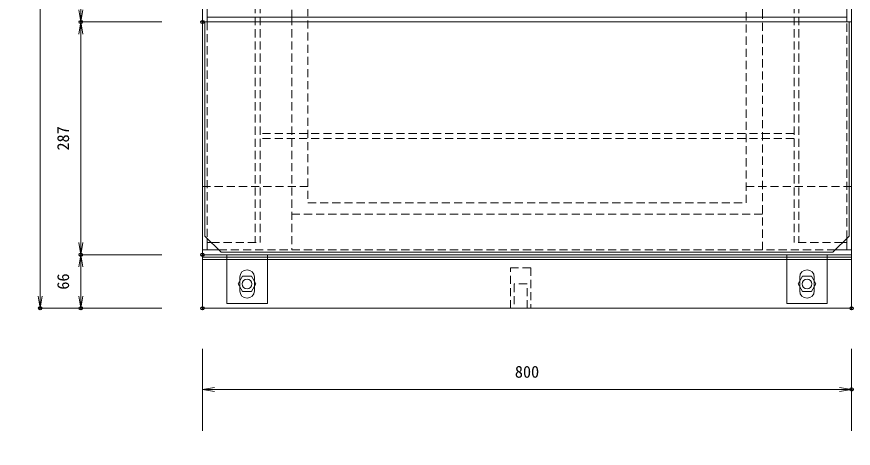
# Model space of a CAD drawing. Units: millimetres, scale not verified. Extents: x -4245 to -355, y 528 to 3368.
# Drawn here: x -2786 to -1755, y 2066 to 2598 of the extents above; entities that cross this region are included whole.
import ezdxf
from ezdxf.enums import TextEntityAlignment as Align

# ---------------------------------------------------------------- set-up
doc = ezdxf.new("R2010")
doc.units = ezdxf.units.MM
doc.header["$LTSCALE"] = 20
doc.header["$PDMODE"] = 32
doc.header["$PDSIZE"] = 4
doc.linetypes.add('USER1', pattern=[0.75, 0.5, -0.25])
for name, color, linetype, lineweight in [('0-3_KIJUN', 3, 'Continuous', 18), ('0-5_SUNPO', 3, 'Continuous', 18), ('0-6_UKEWAKU', 4, 'Continuous', 18), ('0-9__0-0_0', 7, 'Continuous', 18)]:
    doc.layers.add(name, color=color, linetype=linetype, lineweight=lineweight)
doc.layers.add('0-A__0-2_DEFPOINTS', color=7, linetype='Continuous')
doc.styles.add('ＭＳ ゴシック', font='')
doc.styles.get('ＭＳ ゴシック').set_extended_font_data('MS Gothic')

# ---------------------------------------------------------------- blocks, each defined once
blk = doc.blocks.new('M16_insert_dan')
at = {"layer": '0-3_KIJUN', "linetype": 'USER1'}
for points in [[(0, -12.5), (-50, -12.5), (-50, 12.5), (0, 12.5)], [(0, 8), (-30, 8), (-30, -8), (0, -8)]]:
    blk.add_lwpolyline(points, close=True, dxfattribs=at)
blk = doc.blocks.new('_OPEN')
at = {"layer": '0-9__0-0_0'}
blk.add_line((0, 0), (-1, 0), dxfattribs=at)
blk.add_lwpolyline([(-1, 0.167), (0, 0), (-1, -0.167)], dxfattribs=at)
blk = doc.blocks.new('_D79')
at = {"layer": '0-5_SUNPO'}
for p, q in [((1687.95, 1788.88), (1687.95, 1839.88)), ((1702.95, 1839.88), (2472.95, 1839.88)), ((2487.95, 1788.88), (2487.95, 1839.88))]:
    blk.add_line(p, q, dxfattribs=at)
at = {"layer": '0-A__0-2_DEFPOINTS'}
for p in [(2487.95, 1839.88), (1687.95, 1738.88), (2487.95, 1738.88)]:
    blk.add_point(p, dxfattribs=at)
at = {"layer": '0-5_SUNPO', "xscale": 15, "yscale": 15, "rotation": 180}
blk.add_blockref('_OPEN', (1687.95, 1839.88), dxfattribs=at)
at = {"layer": '0-5_SUNPO', "xscale": 15, "yscale": 15}
blk.add_blockref('_OPEN', (2487.95, 1839.88), dxfattribs=at)
at = {"layer": '0-5_SUNPO', "color": 7, "style": 'ＭＳ ゴシック'}
blk.add_text('800', height=14.66, dxfattribs=at).set_placement((2072.95, 1849.88), align=Align.BOTTOM_LEFT)
blk = doc.blocks.new('_D80')
at = {"layer": '0-5_SUNPO'}
for p, q in [((1687.95, 1889.88), (1687.95, 1839.88)), ((2487.95, 1889.88), (2487.95, 1839.88)), ((1702.95, 1839.88), (2472.95, 1839.88))]:
    blk.add_line(p, q, dxfattribs=at)
at = {"layer": '0-A__0-2_DEFPOINTS'}
for p in [(1687.95, 1939.88), (2487.95, 1939.88), (2487.95, 1839.88)]:
    blk.add_point(p, dxfattribs=at)
at = {"layer": '0-5_SUNPO', "xscale": 15, "yscale": 15, "rotation": 180}
blk.add_blockref('_OPEN', (1687.95, 1839.88), dxfattribs=at)
at = {"layer": '0-5_SUNPO', "xscale": 15, "yscale": 15}
blk.add_blockref('_OPEN', (2487.95, 1839.88), dxfattribs=at)
at = {"layer": '0-5_SUNPO', "color": 7, "style": 'ＭＳ ゴシック'}
blk.add_text('800', height=14.66, dxfattribs=at).set_placement((2072.95, 1849.88), align=Align.BOTTOM_LEFT)
blk = doc.blocks.new('A$C0FE22C18')
at = {"layer": '0-6_UKEWAKU'}
for p, q in [((30, 668), (30, 728)), ((770, 728), (720, 728)), ((720, 668), (720, 728)), ((770, 668), (770, 728)), ((46, 695.5), (46, 712.5)), ((64, 695.5), (64, 712.5)), ((736, 695.5), (736, 712.5)), ((754, 695.5), (754, 712.5)), ((800, 662), (0, 662)), ((6, 662), (6, 287)), ((794, 287), (794, 662)), ((6, 293), (794, 293)), ((0, 287), (800, 287)), ((3, 287), (3, 23)), ((3, 287), (797, 287)), ((797, 287), (797, 23)), ((3, 23), (23, 3)), ((777, 3), (797, 23)), ((6, 20), (6, 6)), ((6, 15), (11, 15)), ((794, 15), (789, 15)), ((794, 6), (794, 20)), ((0, 6), (20, 6)), ((23, 3), (777, 3)), ((30, 0), (30, -60)), ((80, 0), (80, -60)), ((720, 0), (720, -60)), ((780, 6), (800, 6)), ((46, -27.5), (46, -44.5)), ((64, -27.5), (64, -44.5)), ((736, -27.5), (736, -44.5)), ((754, -27.5), (754, -44.5)), ((80, -60), (30, -60))]:
    blk.add_line(p, q, dxfattribs=at)
at = {"layer": '0-6_UKEWAKU', "linetype": 'USER1'}
for p, q in [((110, 662), (110, 293)), ((690, 293), (690, 662)), ((71, 653), (6, 653)), ((65, 653), (65, 15)), ((71, 653), (71, 293)), ((729, 653), (729, 293)), ((729, 653), (794, 653)), ((735, 653), (735, 15)), ((690, 618), (110, 618)), ((71, 293), (71, 15)), ((110, 293), (110, 6)), ((690, 6), (690, 293)), ((729, 293), (729, 15)), ((6, 287), (6, 20)), ((794, 20), (794, 287)), ((729, 149.5), (71, 149.5)), ((729, 143.5), (71, 143.5)), ((110, 50), (690, 50)), ((11, 15), (71, 15)), ((789, 15), (729, 15)), ((20, 6), (780, 6))]:
    blk.add_line(p, q, dxfattribs=at)
at = {"layer": '0-6_UKEWAKU'}
for points in [[(80, 668), (80, 728), (30, 728)], [(770, 0), (770, -60), (720, -60)]]:
    blk.add_lwpolyline(points, dxfattribs=at)
blk.add_lwpolyline([(0, 668), (0, 0), (800, 0), (800, 668)], close=True, dxfattribs=at)
for centre, start, end in [((55, 712.5), 0, 180), ((745, 712.5), 0, 180), ((55, 695.5), 180, 0), ((745, 695.5), 180, 0), ((55, -27.5), 0, 180), ((745, -27.5), 0, 180), ((55, -44.5), 180, 0), ((745, -44.5), 180, 0)]:
    blk.add_arc(centre, 9, start, end, dxfattribs=at)
blk = doc.blocks.new('_D90')
at = {"layer": '0-5_SUNPO'}
for p, q in [((1637.95, 2005.88), (1537.95, 2005.88)), ((1537.95, 1990.88), (1537.95, 1954.88)), ((1637.95, 1939.88), (1537.95, 1939.88))]:
    blk.add_line(p, q, dxfattribs=at)
at = {"layer": '0-A__0-2_DEFPOINTS'}
for p in [(1687.95, 2005.88), (1537.95, 1939.88), (1687.95, 1939.88)]:
    blk.add_point(p, dxfattribs=at)
at = {"layer": '0-5_SUNPO', "xscale": 15, "yscale": 15}
for p, rotation in [((1537.95, 2005.88), 90), ((1537.95, 1939.88), 270)]:
    blk.add_blockref('_OPEN', p, dxfattribs=dict(at, rotation=rotation))
at = {"layer": '0-5_SUNPO', "color": 7, "style": 'ＭＳ ゴシック'}
blk.add_text('66', height=14.66, rotation=90, dxfattribs=at).set_placement((1527.95, 1962.88), align=Align.BOTTOM_LEFT)
blk = doc.blocks.new('_D91')
at = {"layer": '0-5_SUNPO'}
for p, q in [((1637.95, 2739.88), (1487.95, 2739.88)), ((1487.95, 2724.88), (1487.95, 1954.88)), ((1637.95, 1939.88), (1487.95, 1939.88))]:
    blk.add_line(p, q, dxfattribs=at)
at = {"layer": '0-A__0-2_DEFPOINTS'}
for p in [(1687.95, 2739.88), (1487.95, 1939.88), (1687.95, 1939.88)]:
    blk.add_point(p, dxfattribs=at)
at = {"layer": '0-5_SUNPO', "xscale": 15, "yscale": 15}
for p, rotation in [((1487.95, 2739.88), 90), ((1487.95, 1939.88), 270)]:
    blk.add_blockref('_OPEN', p, dxfattribs=dict(at, rotation=rotation))
at = {"layer": '0-5_SUNPO', "color": 7, "style": 'ＭＳ ゴシック'}
blk.add_text('800', height=14.66, rotation=90, dxfattribs=at).set_placement((1477.95, 2324.88), align=Align.BOTTOM_LEFT)
blk = doc.blocks.new('_D92')
at = {"layer": '0-5_SUNPO'}
for p, q in [((1637.95, 2673.88), (1537.95, 2673.88)), ((1537.95, 2658.88), (1537.95, 2307.88)), ((1637.95, 2292.88), (1537.95, 2292.88))]:
    blk.add_line(p, q, dxfattribs=at)
at = {"layer": '0-A__0-2_DEFPOINTS'}
for p in [(1687.95, 2673.88), (1537.95, 2292.88), (1687.95, 2292.88)]:
    blk.add_point(p, dxfattribs=at)
at = {"layer": '0-5_SUNPO', "xscale": 15, "yscale": 15}
for p, rotation in [((1537.95, 2673.88), 90), ((1537.95, 2292.88), 270)]:
    blk.add_blockref('_OPEN', p, dxfattribs=dict(at, rotation=rotation))
at = {"layer": '0-5_SUNPO', "color": 7, "style": 'ＭＳ ゴシック'}
blk.add_text('381', height=14.66, rotation=90, dxfattribs=at).set_placement((1527.95, 2468.38), align=Align.BOTTOM_LEFT)
blk = doc.blocks.new('_D93')
at = {"layer": '0-5_SUNPO'}
for p, q in [((1637.95, 2292.88), (1537.95, 2292.88)), ((1537.95, 2277.88), (1537.95, 2020.88)), ((1637.95, 2005.88), (1537.95, 2005.88))]:
    blk.add_line(p, q, dxfattribs=at)
at = {"layer": '0-A__0-2_DEFPOINTS'}
for p in [(1687.95, 2292.88), (1537.95, 2005.88), (1687.95, 2005.88)]:
    blk.add_point(p, dxfattribs=at)
at = {"layer": '0-5_SUNPO', "xscale": 15, "yscale": 15}
for p, rotation in [((1537.95, 2292.88), 90), ((1537.95, 2005.88), 270)]:
    blk.add_blockref('_OPEN', p, dxfattribs=dict(at, rotation=rotation))
at = {"layer": '0-5_SUNPO', "color": 7, "style": 'ＭＳ ゴシック'}
blk.add_text('287', height=14.66, rotation=90, dxfattribs=at).set_placement((1527.95, 2134.38), align=Align.BOTTOM_LEFT)

msp = doc.modelspace()

# ---------------------------------------------------------------- linework, layer by layer
at = {"layer": '0-3_KIJUN', "color": 7, "linetype": 'USER1'}
for p, q in [((-2427.27, 2388.69), (-2557.27, 2388.69)), ((-1887.27, 2388.69), (-1757.27, 2388.69))]:
    msp.add_line(p, q, dxfattribs=at)
at = {"layer": '0-3_KIJUN', "color": 7}
for points in [[(-2557.27, 2238.69), (-1757.27, 2238.69), (-1757.27, 3038.69), (-2557.27, 3038.69)], [(-1757.27, 2298.69), (-2557.27, 2298.69), (-2557.27, 2301.69), (-1757.27, 2301.69)]]:
    msp.add_lwpolyline(points, close=True, dxfattribs=at)
at = {"layer": '0-3_KIJUN', "color": 7, "linetype": 'USER1'}
msp.add_lwpolyline([(-1887.27, 2908.69), (-2427.27, 2908.69), (-2427.27, 2368.69), (-1887.27, 2368.69)], close=True, dxfattribs=at)
at = {"layer": '0-3_KIJUN'}
for points in [[(-2507.74, 2278.17), (-2513.22, 2268.69), (-2507.74, 2259.21), (-2496.79, 2259.21), (-2491.32, 2268.69), (-2496.79, 2278.17)], [(-1817.74, 2278.17), (-1823.22, 2268.69), (-1817.74, 2259.21), (-1806.79, 2259.21), (-1801.32, 2268.69), (-1806.79, 2278.17)]]:
    msp.add_lwpolyline(points, close=True, dxfattribs=at)
at = {"layer": '0-3_KIJUN', "color": 7}
for centre in [(-2502.27, 2268.69), (-1812.27, 2268.69)]:
    msp.add_circle(centre, 6, dxfattribs=at)

# ---------------------------------------------------------------- block references
at = {"layer": '0-3_KIJUN', "rotation": 270}
msp.add_blockref('M16_insert_dan', (-2165.27, 2238.69), dxfattribs=at)
at = {"layer": '0-5_SUNPO'}
for name in ['_D91', '_D92', '_D93', '_D90', '_D80', '_D79']:
    msp.add_blockref(name, (-4245.22, 298.81), dxfattribs=at)
at = {"layer": '0-6_UKEWAKU'}
msp.add_blockref('A$C0FE22C18', (-2557.27, 2304.69), dxfattribs=at)

doc.saveas('drawing.dxf')
